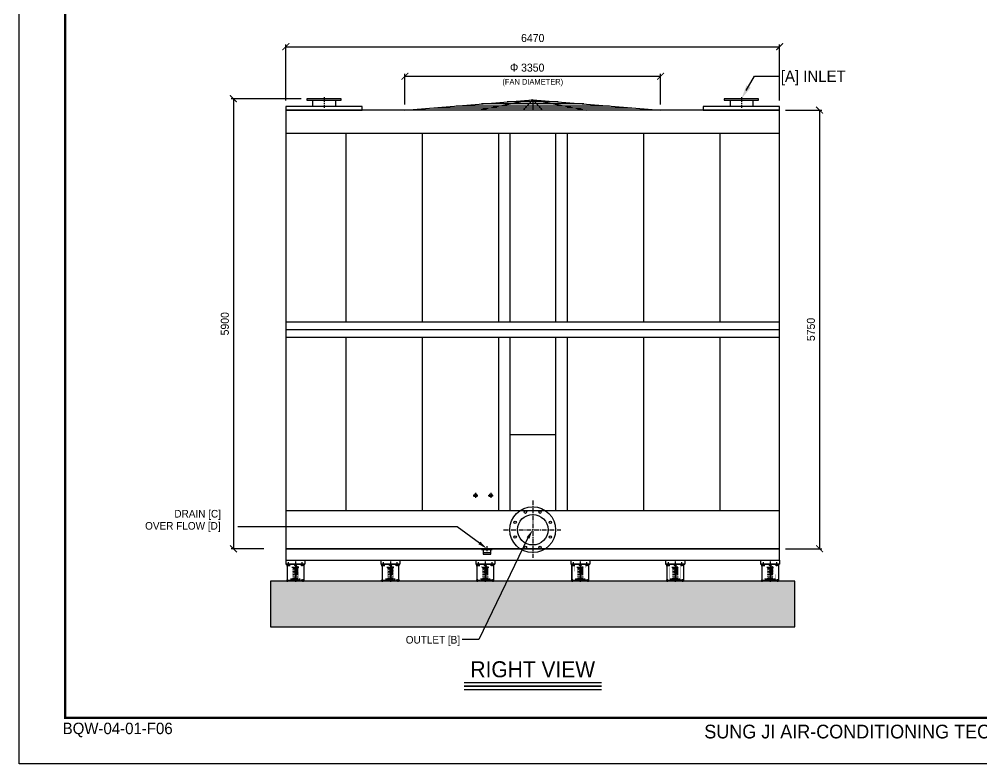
# Model space of a CAD drawing. Header units: millimetres. Extents: x 0 to 25222, y 0 to 17836.
# Drawn here: x 0 to 12611, y 0 to 9760 of the extents above; entities that cross this region are included whole.
import ezdxf
from ezdxf.enums import TextEntityAlignment as Align

# ---------------------------------------------------------------- set-up
doc = ezdxf.new("R2010")
doc.units = ezdxf.units.MM
doc.linetypes.add('CENTER', pattern=[2, 1.25, -0.25, 0.25, -0.25])
doc.linetypes.add('HIDDEN', pattern=[9.525, 6.35, -3.175])
doc.layers.get('DEFPOINTS').update_dxf_attribs({"color": 143})
for name, color, linetype in [('CENTER', 1, 'CENTER'), ('냉각탑_dim', 1, 'Continuous'), ('냉각탑_form', 1, 'Continuous'), ('냉각탑_text', 3, 'Continuous')]:
    doc.layers.add(name, color=color, linetype=linetype)
doc.styles.add('HY울릉도L', font='')
doc.styles.add('돋움', font='')
doc.styles.get('HY울릉도L').set_extended_font_data('HY울릉도L')
doc.styles.get('돋움').set_extended_font_data('Dotum')
doc.dimstyles.new('성지DIM', dxfattribs={"dimtxt": 3.5, "dimasz": 3, "dimexe": 1, "dimexo": 2.5, "dimgap": 2, "dimtad": 1, "dimdec": 0, "dimzin": 3, "dimdsep": 46, "dimtxsty": 'HY울릉도L', "dimblk": 'ARCHTICK', "dimcen": -2, "dimclrd": 256, "dimclre": 256, "dimclrt": 7, "dimadec": 0, "dimazin": 0, "dimtfac": 1, "dimtdec": 0, "dimtofl": 0, "dimtmove": 0, "dimatfit": 3, "dimfxl": 0, "dimtolj": 1, "dimtzin": 0, "dimlwe": -1, "dimarcsym": 0})

# ---------------------------------------------------------------- blocks, each defined once
blk = doc.blocks.new('냉각탑form')
at = {"layer": 'DEFPOINTS'}
blk.add_lwpolyline([(0, 297.07), (420.1, 297.07), (420.1, 0), (0, 0)], close=True, dxfattribs=at)
at = {"layer": '냉각탑_form', "const_width": 0.5}
blk.add_lwpolyline([(10, 287.07), (10, 10), (410.1, 10), (410.1, 287.07)], close=True, dxfattribs=at)
at = {"layer": '냉각탑_form', "style": '돋움'}
for s, height, p in [('BQW-04-01-F06', 2.5006, (9.48, 6.47)), ('SUNG JI AIR-CONDITIONING TECHNOLOGY CO. LTD', 3.0007, (149.5, 5.53))]:
    blk.add_text(s, height=height, dxfattribs=at).set_placement(p)
blk = doc.blocks.new('_ArchTick')
at = {"color": 0, "linetype": 'ByBlock', "const_width": 0.15}
blk.add_lwpolyline([(-0.5, -0.5), (0.5, 0.5)], dxfattribs=at)
blk = doc.blocks.new('*D43')
at = {"layer": 'DEFPOINTS', "color": 0, "transparency": 16777216}
for p in [(8403, 9013), (5053, 8568), (8403, 8568)]:
    blk.add_point(p, dxfattribs=at)
at = {"layer": '냉각탑_dim', "transparency": 16777216}
for p, q in [((5053, 8643), (5053, 9043)), ((8403, 8643), (8403, 9043))]:
    blk.add_line(p, q, dxfattribs=at)
at = {"layer": '냉각탑_dim', "lineweight": -2, "transparency": 16777216}
blk.add_line((5053, 9013), (8403, 9013), dxfattribs=at)
at = {"layer": '냉각탑_dim', "lineweight": -2, "transparency": 16777216, "xscale": 90, "yscale": 90, "zscale": 90, "rotation": 180}
blk.add_blockref('_ArchTick', (5053, 9013), dxfattribs=at)
at = {"layer": '냉각탑_dim', "lineweight": -2, "transparency": 16777216, "xscale": 90, "yscale": 90, "zscale": 90}
blk.add_blockref('_ArchTick', (8403, 9013), dxfattribs=at)
at = {"layer": '냉각탑_dim', "color": 7, "transparency": 16777216, "insert": (6728, 9125), "char_height": 105, "attachment_point": 5, "style": 'HY울릉도L'}
blk.add_mtext('\\A1;3350', dxfattribs=at)
blk = doc.blocks.new('*D44')
at = {"layer": 'DEFPOINTS', "color": 0, "transparency": 16777216}
for p in [(9963, 9400), (3493, 8618), (9963, 8618)]:
    blk.add_point(p, dxfattribs=at)
at = {"layer": '냉각탑_dim', "transparency": 16777216}
for p, q in [((3493, 8693), (3493, 9430)), ((9963, 8693), (9963, 9430))]:
    blk.add_line(p, q, dxfattribs=at)
at = {"layer": '냉각탑_dim', "lineweight": -2, "transparency": 16777216}
blk.add_line((3493, 9400), (9963, 9400), dxfattribs=at)
at = {"layer": '냉각탑_dim', "lineweight": -2, "transparency": 16777216, "xscale": 90, "yscale": 90, "zscale": 90, "rotation": 180}
blk.add_blockref('_ArchTick', (3493, 9400), dxfattribs=at)
at = {"layer": '냉각탑_dim', "lineweight": -2, "transparency": 16777216, "xscale": 90, "yscale": 90, "zscale": 90}
blk.add_blockref('_ArchTick', (9963, 9400), dxfattribs=at)
at = {"layer": '냉각탑_dim', "color": 7, "transparency": 16777216, "insert": (6728, 9513), "char_height": 105, "attachment_point": 5, "style": 'HY울릉도L'}
blk.add_mtext('\\A1;6470', dxfattribs=at)
blk = doc.blocks.new('*D45')
at = {"layer": 'DEFPOINTS', "color": 0, "transparency": 16777216}
for p in [(3768, 8718), (2806, 2818), (3278, 2818)]:
    blk.add_point(p, dxfattribs=at)
at = {"layer": '냉각탑_dim', "transparency": 16777216}
for p, q in [((3693, 8718), (2776, 8718)), ((3203, 2818), (2776, 2818))]:
    blk.add_line(p, q, dxfattribs=at)
at = {"layer": '냉각탑_dim', "lineweight": -2, "transparency": 16777216}
blk.add_line((2806, 8718), (2806, 2818), dxfattribs=at)
at = {"layer": '냉각탑_dim', "lineweight": -2, "transparency": 16777216, "xscale": 90, "yscale": 90, "zscale": 90}
for p, rotation in [((2806, 8718), 90), ((2806, 2818), 270)]:
    blk.add_blockref('_ArchTick', p, dxfattribs=dict(at, rotation=rotation))
at = {"layer": '냉각탑_dim', "color": 7, "transparency": 16777216, "insert": (2694, 5768), "char_height": 105, "attachment_point": 5, "rotation": 90, "style": 'HY울릉도L'}
blk.add_mtext('\\A1;5900', dxfattribs=at)
blk = doc.blocks.new('*D46')
at = {"layer": 'DEFPOINTS', "color": 0, "transparency": 16777216}
for p in [(9963, 8568), (9963, 2818), (10486, 2818)]:
    blk.add_point(p, dxfattribs=at)
at = {"layer": '냉각탑_dim', "transparency": 16777216}
for p, q in [((10038, 8568), (10516, 8568)), ((10038, 2818), (10516, 2818))]:
    blk.add_line(p, q, dxfattribs=at)
at = {"layer": '냉각탑_dim', "lineweight": -2, "transparency": 16777216}
blk.add_line((10486, 8568), (10486, 2818), dxfattribs=at)
at = {"layer": '냉각탑_dim', "lineweight": -2, "transparency": 16777216, "xscale": 90, "yscale": 90, "zscale": 90}
for p, rotation in [((10486, 8568), 90), ((10486, 2818), 270)]:
    blk.add_blockref('_ArchTick', p, dxfattribs=dict(at, rotation=rotation))
at = {"layer": '냉각탑_dim', "color": 7, "transparency": 16777216, "insert": (10373, 5693), "char_height": 105, "attachment_point": 5, "rotation": 90, "style": 'HY울릉도L'}
blk.add_mtext('\\A1;5750', dxfattribs=at)
blk = doc.blocks.new('A$C2E82435F')
for p, q in [((1, 285), (1, 234)), ((1, 285), (250, 285)), ((250, 285), (250, 234)), ((1, 234), (250, 234)), ((7, 215), (55, 215)), ((45, 221), (24, 221)), ((30, 221), (30, 234)), ((30, 221), (30, 234)), ((31, 234), (31, 221)), ((43, 234), (43, 221)), ((43, 221), (43, 234)), ((81, 193), (126, 193)), ((164, 187), (90, 174)), ((164, 167), (91, 154)), ((164, 147), (91, 134)), ((164, 127), (91, 113)), ((109, 188), (107, 193)), ((125, 221), (108, 221)), ((109, 188), (126, 188)), ((112, 234), (139, 234)), ((116, 231), (116, 221)), ((117, 220), (116, 221)), ((116, 170), (163, 179)), ((116, 150), (163, 159)), ((116, 130), (163, 138)), ((117, 220), (125, 220)), ((117, 220), (117, 210)), ((117, 179), (117, 170)), ((117, 159), (117, 150)), ((117, 139), (117, 130)), ((125, 221), (143, 221)), ((125, 221), (143, 221)), ((134, 220), (125, 220)), ((134, 220), (135, 221)), ((134, 220), (134, 210)), ((134, 210), (134, 188)), ((135, 231), (135, 221)), ((135, 221), (135, 231)), ((135, 210), (135, 188)), ((143, 221), (143, 231)), ((143, 221), (143, 231)), ((149, 196), (162, 199)), ((154, 203), (156, 203)), ((167, 193), (170, 193)), ((244, 215), (195, 215)), ((206, 221), (227, 221)), ((207, 221), (207, 239)), ((207, 221), (207, 234)), ((208, 239), (208, 215)), ((208, 234), (208, 221)), ((220, 239), (220, 215)), ((220, 221), (220, 239)), ((220, 221), (220, 234)), ((220, 234), (220, 221)), ((220, 221), (220, 234)), ((7, 24), (56, 24)), ((61, 36), (78, 36)), ((126, 29), (61, 29)), ((61, 29), (126, 29)), ((61, 29), (190, 29)), ((74, 29), (61, 29)), ((78, 37), (78, 36)), ((164, 36), (78, 36)), ((88, 49), (126, 49)), ((164, 106), (91, 93)), ((125, 76), (91, 70)), ((128, 54), (102, 48)), ((128, 54), (103, 49)), ((116, 109), (163, 118)), ((116, 116), (125, 116)), ((117, 118), (117, 115)), ((134, 116), (125, 116)), ((126, 90), (163, 96)), ((163, 49), (126, 43)), ((126, 44), (130, 44)), ((128, 67), (163, 73)), ((133, 121), (133, 115)), ((173, 37), (173, 36)), ((190, 36), (173, 36)), ((177, 29), (190, 29)), ((244, 24), (196, 24))]:
    blk.add_line(p, q)
at = {"linetype": 'CENTER'}
for p, q in [((214, 220), (214, 261)), ((214, 225), (214, 250)), ((73, 21), (73, 39)), ((178, 21), (178, 39))]:
    blk.add_line(p, q, dxfattribs=at)
at = {"linetype": 'HIDDEN'}
for p, q in [((1, 239), (250, 239)), ((17, 215), (17, 24)), ((234, 215), (234, 24)), ((78, 36), (61, 36)), ((173, 36), (190, 36))]:
    blk.add_line(p, q, dxfattribs=at)
at = {"color": 0}
for p, q in [((134, 209), (135, 210)), ((142, 188), (146, 192))]:
    blk.add_line(p, q, dxfattribs=at)
for points, const_width in [([(30, 221), (7, 221), (7, 24), (1, 24), (1, 10), (250, 10), (250, 24), (244, 24), (244, 221), (220, 221)], 1), ([(7, 221), (30, 221)], 1), ([(43, 221), (52, 221), (52, 215)], 1), ([(45, 221), (52, 221)], 1), ([(52, 221), (52, 215)], 1), ([(195, 215), (196, 24), (56, 24), (55, 215)], 1), ([(126, 210), (80, 210), (81, 193), (107, 193)], 0.68), ([(90, 185), (108, 189)], 0.898), ([(90, 174), (116, 173)], 0.898), ([(91, 166), (116, 170)], 0.898), ([(91, 154), (116, 153)], 0.898), ([(91, 145), (116, 150)], 0.898), ([(91, 134), (116, 133)], 0.898), ([(91, 125), (116, 130)], 0.898), ([(116, 179), (116, 170)], 0.562), ([(116, 159), (116, 150)], 0.562), ([(116, 139), (116, 130)], 0.562), ([(167, 202), (167, 193), (170, 193), (171, 210), (126, 210)], 0.68), ([(143, 188), (134, 188)], 0.898), ([(163, 159), (134, 161)], 0.898), ([(163, 138), (134, 140)], 0.898), ([(134, 188), (134, 174)], 0.73), ([(163, 179), (135, 181)], 0.898), ([(134, 162), (134, 153)], 0.73), ([(134, 142), (134, 133)], 0.73), ([(143, 188), (154, 203), (165, 203)], 0.68), ([(162, 199), (151, 199)], 0.898), ([(206, 221), (199, 221)], 1), ([(199, 221), (199, 215)], 1), ([(207, 221), (199, 221), (199, 215)], 1), ([(244, 221), (220, 221)], 1), ([(88, 49), (78, 49), (78, 37), (61, 37), (61, 29)], 0.898), ([(61, 29), (61, 24)], 0.898), ([(91, 113), (129, 112)], 0.898), ([(91, 105), (129, 111)], 0.898), ([(91, 93), (126, 90)], 0.898), ([(91, 83), (126, 90)], 0.898), ([(91, 70), (128, 67)], 0.898), ([(128, 67), (91, 59)], 0.898), ([(116, 116), (117, 115)], 0.73), ([(116, 118), (116, 116)], 0.562), ([(117, 115), (125, 115)], 0.562), ([(133, 115), (125, 115)], 0.562), ([(163, 96), (126, 100)], 0.898), ([(125, 76), (163, 73)], 0.898), ([(163, 49), (128, 54)], 0.898), ([(163, 49), (128, 54)], 0.898), ([(163, 118), (134, 120)], 0.898), ([(134, 116), (133, 115)], 0.562), ([(134, 121), (134, 116)], 0.73), ([(163, 49), (173, 49), (173, 37), (190, 37), (190, 29)], 0.898), ([(190, 29), (190, 24)], 0.898)]:
    blk.add_lwpolyline(points, dxfattribs=dict(const_width=const_width))
for points, const_width in [([(90, 185, 0.725116), (90, 174, 0.725116)], 0.898), ([(91, 166, 0.725116), (91, 154, 0.725116)], 0.898), ([(91, 145, 0.725116), (91, 134, 0.725116)], 0.898), ([(133, 182), (162, 186, 0.664207), (162, 199, 0.63815)], 0.898), ([(133, 182), (162, 186, 0.562661), (164, 198, 0.562661)], 0.898), ([(133, 121), (163, 126, 0.664207), (163, 138)], 0.898), ([(135, 162), (163, 167, 0.664207), (163, 179, 0.63815)], 0.898), ([(135, 142), (163, 146, 0.664207), (163, 159, 0.63815)], 0.898), ([(167, 202, 0.414214), (165, 203, 0.414214)], 0.68), ([(91, 125, 0.725116), (91, 113, 0.725116)], 0.898), ([(91, 105, 0.725116), (91, 93, 0.725116)], 0.898), ([(91, 83, 0.611938), (91, 70, 0.611938)], 0.898), ([(91, 59, 0.495188), (88, 48, 0.495188)], 0.898), ([(126, 99), (163, 106, 0.664207), (163, 118, 0.63815)], 0.898), ([(125, 76), (163, 85, 0.712533), (163, 96, 0.643566)], 0.898), ([(163, 73, -0.712533), (163, 62), (128, 54)], 0.898), ([(164, 36, 0.602155), (163, 49, 0.60596)], 0.898)]:
    blk.add_lwpolyline(points, format="xyb", dxfattribs=dict(const_width=const_width))
for points in [[(112, 234, 0.898, 0.898, 0.322657), (108, 231, 0.898, 0.898, 0), (108, 221, 0.898, 0.898, 0), (116, 221, 0.562, 0.562, 0), (116, 210, 0.562, 0.562, 0)], [(135, 210, 0.562, 0.562, 0), (135, 221, 0.898, 0.898, 0), (143, 221, 0.898, 0.898, 0), (143, 231, 0.898, 0.898, 0.322657), (139, 234, 0.898, 0.898, -0.322657)]]:
    blk.add_lwpolyline(points, format="xyseb")
for centre, radius, start, end in [((112, 230), 4.44, 17.2184, 162.7816), ((126, 219), 15.2, 90.4828, 127.3884), ((125, 219), 15.2, 52.6116, 89.5172), ((139, 230), 4.44, 17.2184, 162.7816)]:
    blk.add_arc(centre, radius, start, end)
at = {"layer": 'CENTER'}
for p, q in [((37, 207), (37, 261)), ((126, 282), (126, 0)), ((214, 207), (214, 261)), ((23, 0), (23, 35)), ((228, 0), (228, 35))]:
    blk.add_line(p, q, dxfattribs=at)
blk = doc.blocks.new('A$C036B6841')
at = {"color": 3}
for p, q in [((0, 0), (650, 53.1)), ((650, 53.1), (379, 0)), ((650, 53.1), (601.1, 0)), ((650, 53.1), (1300, 0)), ((650, 53.1), (698.9, 0)), ((650, 53.1), (921, 0)), ((1153, 10.6), (147, 10.6)), ((1040, 21.2), (260, 21.2)), ((910, 31.8), (390, 31.8)), ((780, 42.4), (520, 42.4))]:
    blk.add_line(p, q, dxfattribs=at)
at = {"layer": 'DEFPOINTS'}
blk.add_line((650, 53.1), (650, 0), dxfattribs=at)

msp = doc.modelspace()

# ---------------------------------------------------------------- hatches: boundary and pattern name
h = msp.add_hatch()
h.set_pattern_fill('AR-CONC', color=8)
h.set_pattern_definition([(50, (9e-06, 343.26), (182.1847, -15.939), [19.05, -209.55]), (355, (9e-06, 343.26), (-35.2434, 191.057), [15.24, -167.6406]), (100.4514, (15.18, 341.93), (146.9412, 175.1178), [16.19, -178.0902]), (46.1842, (9e-06, 394.06), (271.079, -42.0423), [28.575, -314.325]), (96.6356, (22.6, 390.55), (237.404, 247.426), [24.285, -267.1356]), (351.184, (9e-06, 394.06), (237.404, 247.426), [22.86, -251.46]), (21, (25.4, 381.36), (151.6144, -102.2652), [19.05, -209.55]), (326, (25.4, 381.36), (61.802, 184.188), [15.24, -167.64]), (71.4514, (38.03, 372.84), (213.4164, 81.9228), [16.19, -178.09]), (37.5, (9e-06, 343.26), (3.0886, 84.55504), [0, -165.608, 0, -170.18, 0, -168.275]), (7.5, (9e-06, 343.26), (66.8197, 100.1806), [0, -97.028, 0, -161.798, 0, -64.135]), (327.5, (-56.64, 343.26), (135.5906, -5.72874), [0, -63.5, 0, -198.12, 0, -262.89]), (317.5, (-82.04, 343.26), (148.1292, 25.4265), [0, -82.55, 0, -131.572, 0, -186.69])])
h.paths.add_polyline_path([(3293.1, 2392.9), (3293.1, 1792.9), (10163.1, 1792.9), (10163.1, 2392.9)])

# ---------------------------------------------------------------- linework, layer by layer
at = {"color": 3}
for p, q in [((3843.1, 8697.9), (3843.1, 8617.9)), ((4143.1, 8697.9), (4143.1, 8617.9)), ((9313.1, 8697.9), (9313.1, 8617.9)), ((9613.1, 8697.9), (9613.1, 8617.9)), ((3493.1, 8567.9), (3493.1, 2817.9)), ((9963.1, 8567.9), (3493.1, 8567.9)), ((9963.1, 2817.9), (9963.1, 8567.9)), ((3493.1, 8267.9), (9963.1, 8267.9)), ((4278.1, 8267.9), (4278.1, 5792.9)), ((5278.1, 8267.9), (5278.1, 5792.9)), ((6278.1, 8267.9), (6278.1, 5792.9)), ((6428.1, 8267.9), (6428.1, 5792.9)), ((7028.1, 8267.9), (7028.1, 5792.9)), ((7178.1, 8267.9), (7178.1, 5792.9)), ((8178.1, 8267.9), (8178.1, 5792.9)), ((9178.1, 8267.9), (9178.1, 5792.9)), ((3493.1, 5792.9), (9963.1, 5792.9)), ((3493.1, 5692.9), (9963.1, 5692.9)), ((3493.1, 5592.9), (9963.1, 5592.9)), ((4278.1, 5592.9), (4278.1, 3317.9)), ((5278.1, 5592.9), (5278.1, 3317.9)), ((6278.1, 5592.9), (6278.1, 3317.9)), ((6428.1, 5592.9), (6428.1, 3317.9)), ((7028.1, 5592.9), (7028.1, 3317.9)), ((7178.1, 5592.9), (7178.1, 3317.9)), ((8178.1, 5592.9), (8178.1, 3317.9)), ((9178.1, 5592.9), (9178.1, 3317.9)), ((6428.1, 4317.9), (7028.1, 4317.9)), ((3493.1, 3317.9), (9963.1, 3317.9)), ((3493.1, 2817.9), (9963.1, 2817.9)), ((6058.1, 2817.9), (6058.1, 2807.9)), ((6198.1, 2817.9), (6058.1, 2817.9)), ((6058.1, 2807.9), (6198.1, 2807.9)), ((6078.1, 2807.9), (6078.1, 2747.9)), ((6178.1, 2747.9), (6178.1, 2807.9)), ((6198.1, 2807.9), (6198.1, 2817.9)), ((6078.1, 2767.9), (6178.1, 2767.9)), ((6078.1, 2747.9), (6178.1, 2747.9))]:
    msp.add_line(p, q, dxfattribs=at)
at = {"color": 4}
for p, q in [((9963.1, 2817.9), (3493.1, 2817.9)), ((3493.1, 2817.9), (3493.1, 2667.9)), ((9963.1, 2667.9), (9963.1, 2817.9)), ((3493.1, 2667.9), (9963.1, 2667.9))]:
    msp.add_line(p, q, dxfattribs=at)
at = {"color": 8}
for p, q in [((3293.1, 2392.9), (3293.1, 1792.9)), ((10163.1, 2392.9), (3293.1, 2392.9)), ((10163.1, 1792.9), (10163.1, 2392.9)), ((3293.1, 1792.9), (10163.1, 1792.9))]:
    msp.add_line(p, q, dxfattribs=at)
at = {"color": 1}
for p, q in [((5828.1, 1066.4), (7628.1, 1066.4)), ((5828.1, 1021.4), (7628.1, 1021.4)), ((5828.1, 1016.4), (7628.1, 1016.4)), ((5828.1, 971.4), (7628.1, 971.4))]:
    msp.add_line(p, q, dxfattribs=at)
at = {"color": 3}
for points in [[(3768.1, 8717.9), (3768.1, 8697.9), (4218.1, 8697.9), (4218.1, 8717.9)], [(9238.1, 8717.9), (9238.1, 8697.9), (9688.1, 8697.9), (9688.1, 8717.9)], [(3493.1, 8617.9), (3493.1, 8567.9), (4493.1, 8567.9), (4493.1, 8617.9)], [(8963.1, 8617.9), (8963.1, 8567.9), (9963.1, 8567.9), (9963.1, 8617.9)]]:
    msp.add_lwpolyline(points, close=True, dxfattribs=at)
for centre, radius in [((5978.1, 3517.9), 20), ((6178.1, 3517.9), 20), ((6728.1, 3067.9), 300), ((6632.5, 3298.8), 16), ((6823.8, 3298.8), 16), ((6497.2, 3163.5), 16), ((6728.1, 3067.9), 200), ((6959.1, 3163.5), 16), ((6497.2, 2972.2), 16), ((6959.1, 2972.2), 16), ((6632.5, 2836.9), 16), ((6823.8, 2836.9), 16)]:
    msp.add_circle(centre, radius, dxfattribs=at)
at = {"layer": 'CENTER', "linetype": 'CENTER', "ltscale": 50}
for p, q in [((3993.1, 8737.9), (3993.1, 8597.9)), ((9463.1, 8737.9), (9463.1, 8597.9)), ((5978.1, 3550.4), (5978.1, 3485.4)), ((6178.1, 3550.4), (6178.1, 3485.4)), ((5945.6, 3517.9), (6010.6, 3517.9)), ((6145.6, 3517.9), (6210.6, 3517.9)), ((6728.1, 3450.8), (6728.1, 2699.2)), ((6346, 3067.9), (7096.2, 3067.9)), ((6128.1, 2853.6), (6128.1, 2742))]:
    msp.add_line(p, q, dxfattribs=at)
at = {"layer": '냉각탑_dim', "linetype": 'ByBlock', "lineweight": -2}
for p, q in [((9525.6, 8826.1), (9633.5, 9012.9)), ((9633.5, 9012.9), (9963.1, 9012.9)), ((5737.7, 3106.4), (2866.1, 3106.4)), ((6665.6, 2959.6), (6019.6, 1629.3)), ((6019.6, 1629.3), (5801.7, 1629.6))]:
    msp.add_line(p, q, dxfattribs=at)
msp.add_lwpolyline([(6031.8, 2892.4), (5737.7, 3106.4)], dxfattribs=at)
at = {"layer": '냉각탑_dim'}
for points in [[(9583.9, 8864.6), (9463.1, 8717.9), (9529.8, 8895.9)], [(6647.6, 2970), (6728.1, 3067.9), (6683.7, 2949.2)], [(6017, 2878.8), (6128.1, 2817.9), (6042.8, 2911.6)]]:
    msp.add_solid(points, dxfattribs=at)

# ---------------------------------------------------------------- block references
at = {"xscale": 2.576923076923076, "yscale": 2.576923076923076, "zscale": 2.576923076923076}
msp.add_blockref('A$C036B6841', (5053.1, 8567.9), dxfattribs=at)
for p in [(3492.6, 2383.4), (4736.6, 2383.4), (5980.6, 2383.4), (7224.6, 2383.4), (8468.6, 2383.4), (9712.6, 2383.4)]:
    msp.add_blockref('A$C2E82435F', p)
at = {"layer": '냉각탑_form', "xscale": 60.03809523809525, "yscale": 60.03809523809525, "zscale": 60.03809523809525}
msp.add_blockref('냉각탑form', (0, 0), dxfattribs=at)

# ---------------------------------------------------------------- texts
at = {"layer": '냉각탑_text', "style": '돋움'}
for s, height, p in [('Φ', 105, (6484, 9127.7)), ('(FAN DIAMETER)', 75, (6728.1, 8940.3)), ('RIGHT VIEW', 210, (6728.1, 1238.7))]:
    msp.add_text(s, height=height, dxfattribs=at).set_placement(p, align=Align.MIDDLE_CENTER)
for s, height, p in [('[A] INLET', 150, (9978.1, 9012.9)), ('DRAIN [C]', 100, (2032.4, 3277.7)), ('OVER FLOW [D]', 100, (1649.3, 3119))]:
    msp.add_text(s, height=height, dxfattribs=at).set_placement(p, align=Align.MIDDLE_LEFT)
msp.add_text('OUTLET [B]', height=100, dxfattribs=at).set_placement((5776.3, 1625.5), align=Align.MIDDLE_RIGHT)

# ---------------------------------------------------------------- dimensions: what is measured, and where the dimension line sits
at = {"layer": '냉각탑_dim'}
for base, p1, p2, picture, middle in [((9963.1, 9400.2), (3493.1, 8617.9), (9963.1, 8617.9), '*D44', (6728.1, 9512.7)), ((8403.1, 9012.9), (5053.1, 8567.9), (8403.1, 8567.9), '*D43', (6728.1, 9125.4))]:
    dim = msp.add_linear_dim(base=base, p1=p1, p2=p2, dimstyle='성지DIM', override={"dimscale": 30, "dimtmove": 2}, dxfattribs=at)
    dim.commit()
    dim.dimension.update_dxf_attribs({"geometry": picture, "text_midpoint": middle})
for base, p1, p2, picture, middle in [((2806.3, 2817.9), (3768.1, 8717.9), (3278.1, 2817.9), '*D45', (2693.8, 5767.9)), ((10485.7, 2817.9), (9963.1, 8567.9), (9963.1, 2817.9), '*D46', (10373.2, 5692.9))]:
    dim = msp.add_linear_dim(base=base, p1=p1, p2=p2, angle=90, dimstyle='성지DIM', override={"dimscale": 30, "dimtmove": 2}, dxfattribs=at)
    dim.commit()
    dim.dimension.update_dxf_attribs({"geometry": picture, "text_midpoint": middle})

doc.saveas('drawing.dxf')
